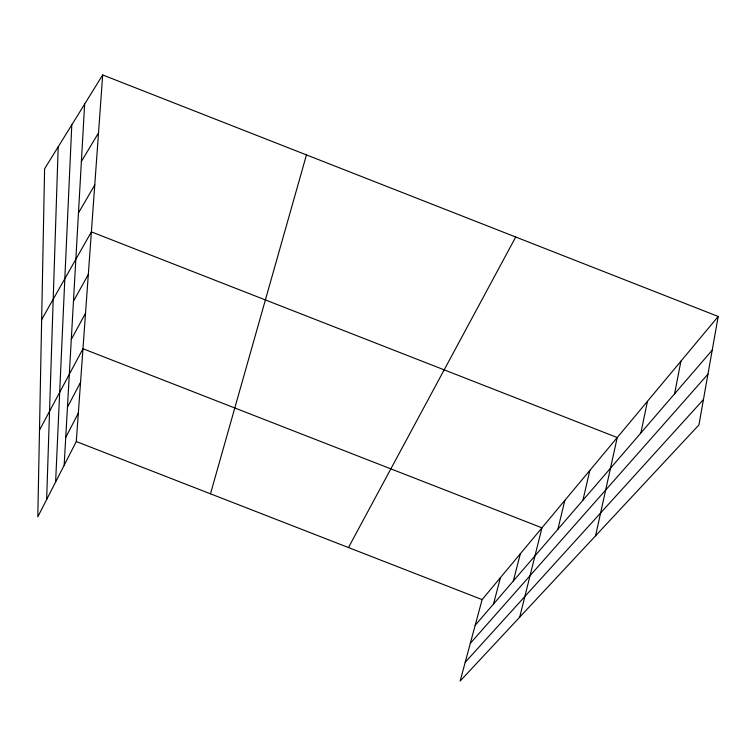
<?xml version="1.0" encoding="UTF-8"?>
<svg xmlns="http://www.w3.org/2000/svg" width="756" height="756" viewBox="0 0 756 756"><rect width="100%" height="100%" fill="white"/><g stroke="black" fill="none" stroke-linecap="round" stroke-linejoin="round"><path stroke-width="1.13" d="M46.655 499.527L58.184 146.834M55.623 481.997L71.792 124.853M64.156 465.28L84.644 104.092M102.684 74.948L44.595 168.786L37.8 516.858L76.29 441.551L102.684 74.948L718.2 316.462L698.931 424.938L460.139 681.052L482.111 599.602L718.2 316.462M674.579 393.838L680.92 361.17M640.861 432.98L647.457 401.304M595.577 535.787L617.236 437.544L91.382 231.875L41.656 319.599M582.933 500.207L589.822 470.43M557.881 529.294L564.827 500.396M519.722 617.142L541.957 527.82L82.971 348.733L39.492 430.126M513.352 580.967L520.336 553.751M493.498 604.016L500.463 577.593M210.489 493.81L306.454 154.904M65.744 437.422L78.341 413.097M67.454 407.2L80.561 382.271M348.469 547.552L515.724 237.015M71.3 339.416L85.522 313.239M73.464 301.247L88.32 274.447M78.473 212.956L94.765 184.927M81.383 161.519L98.507 132.914M475.184 625.269L712.218 350.16M470.308 643.347L707.956 374.154M465.195 662.303L703.439 399.574M76.29 441.551L482.111 599.602"/></g></svg>
